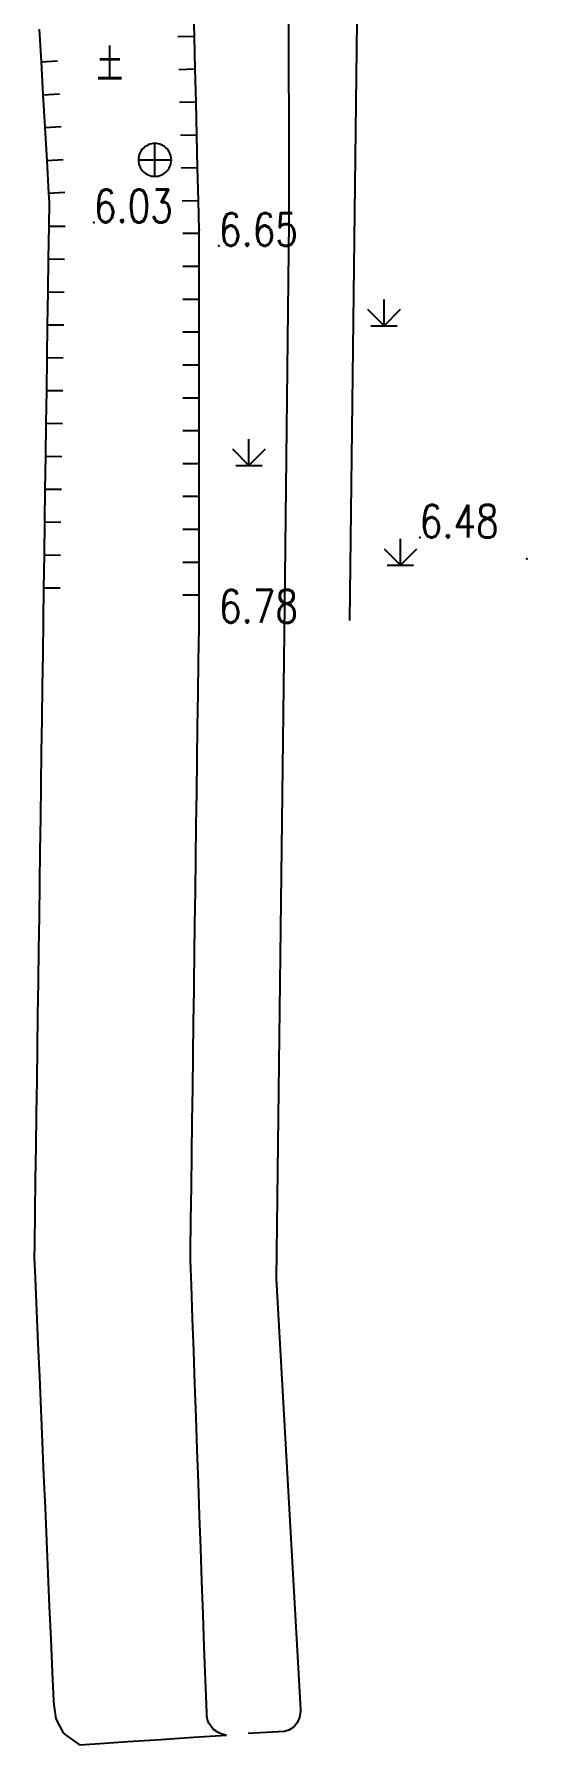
# Model space of a CAD drawing. Extents: x 500064 to 501389, y 2542464 to 2545400.
# Drawn here: x 501119.2 to 501134.2, y 2542498.4 to 2542550.4 of the extents above; entities that cross this region are included whole.
import ezdxf

# ---------------------------------------------------------------- set-up
doc = ezdxf.new("R2010")
doc.units = 0
doc.header["$LTSCALE"] = 0.5
doc.linetypes.add('CENTER', pattern=[50.8, 31.75, -6.35, 6.35, -6.35])
doc.layers.add('地形图', color=8, linetype='CONTINUOUS')
doc.styles.add('HZ', font='romans.shx', dxfattribs={"width": 0.8, "bigfont": 'hztxt.shx'})

msp = doc.modelspace()

# ---------------------------------------------------------------- linework, layer by layer
at = {"layer": '地形图'}
for points in [[(501126.91, 2542552.499), (501126.922, 2542544.691), (501126.788, 2542533.002), (501126.536, 2542512.536), (501127.274, 2542499.439), (501127.278, 2542499.39), (501127.252, 2542499.19), (501127.18, 2542499.034), (501127.096, 2542498.93), (501127.004, 2542498.855), (501126.924, 2542498.81), (501126.794, 2542498.765), (501125.684, 2542498.71)], [(501128.776, 2542532.561), (501129.009, 2542551.611), (501129.038, 2542551.806), (501129.084, 2542551.965), (501129.144, 2542552.085), (501129.335, 2542552.225), (501129.464, 2542552.267), (501129.596, 2542552.287), (501132.701, 2542552.518)], [(501125.027, 2542498.656), (501124.885, 2542498.685), (501124.773, 2542498.733), (501124.635, 2542498.832), (501124.592, 2542498.876), (501124.496, 2542499.02), (501124.456, 2542499.119), (501124.43, 2542499.252), (501124.427, 2542499.339), (501124.391, 2542500.338), (501124.355, 2542501.338), (501124.319, 2542502.337), (501124.284, 2542503.336), (501124.248, 2542504.336), (501124.212, 2542505.335), (501124.176, 2542506.334), (501124.14, 2542507.334), (501124.104, 2542508.333), (501124.068, 2542509.333), (501124.032, 2542510.332), (501123.996, 2542511.331), (501123.96, 2542512.331), (501123.932, 2542513.106), (501123.935, 2542513.33), (501123.949, 2542514.33), (501123.963, 2542515.33), (501123.976, 2542516.33), (501123.99, 2542517.33), (501124.003, 2542518.33), (501124.017, 2542519.329), (501124.03, 2542520.329), (501124.044, 2542521.329), (501124.051, 2542521.856), (501124.055, 2542522.135), (501124.057, 2542522.329), (501124.059, 2542522.426), (501124.071, 2542523.329), (501124.084, 2542524.329), (501124.098, 2542525.329), (501124.111, 2542526.329), (501124.125, 2542527.329), (501124.138, 2542528.329), (501124.152, 2542529.329), (501124.166, 2542530.328), (501124.179, 2542531.328), (501124.193, 2542532.328), (501124.202, 2542532.989), (501124.201, 2542533.328), (501124.201, 2542534.328), (501124.201, 2542535.328), (501124.201, 2542536.328), (501124.2, 2542537.328), (501124.2, 2542538.328), (501124.2, 2542539.328), (501124.2, 2542540.328), (501124.199, 2542541.328), (501124.199, 2542542.328), (501124.199, 2542543.328), (501124.199, 2542544.328), (501124.199, 2542544.448), (501124.177, 2542545.328), (501124.152, 2542546.328), (501124.127, 2542547.327), (501124.102, 2542548.327), (501124.077, 2542549.327), (501124.052, 2542550.326), (501124.027, 2542551.326)], [(501119.339, 2542550.55), (501119.395, 2542549.551), (501119.45, 2542548.553), (501119.506, 2542547.554), (501119.562, 2542546.556), (501119.617, 2542545.557), (501119.633, 2542545.285), (501119.623, 2542544.558), (501119.609, 2542543.558), (501119.595, 2542542.558), (501119.581, 2542541.558), (501119.567, 2542540.558), (501119.553, 2542539.558), (501119.539, 2542538.559), (501119.525, 2542537.559), (501119.511, 2542536.559), (501119.497, 2542535.559), (501119.483, 2542534.559), (501119.469, 2542533.559), (501119.455, 2542532.559), (501119.441, 2542531.559), (501119.427, 2542530.559), (501119.413, 2542529.559), (501119.399, 2542528.56), (501119.385, 2542527.56), (501119.371, 2542526.56), (501119.357, 2542525.56), (501119.343, 2542524.56), (501119.329, 2542523.56), (501119.315, 2542522.56), (501119.301, 2542521.56), (501119.287, 2542520.56), (501119.273, 2542519.56), (501119.259, 2542518.561), (501119.245, 2542517.561), (501119.231, 2542516.561), (501119.217, 2542515.561), (501119.203, 2542514.561), (501119.189, 2542513.561), (501119.184, 2542513.182), (501119.211, 2542512.562), (501119.254, 2542511.563), (501119.297, 2542510.564), (501119.34, 2542509.564), (501119.383, 2542508.565), (501119.426, 2542507.566), (501119.469, 2542506.567), (501119.513, 2542505.568), (501119.556, 2542504.569), (501119.599, 2542503.57), (501119.642, 2542502.571), (501119.685, 2542501.572), (501119.728, 2542500.573), (501119.766, 2542499.699), (501119.782, 2542499.575), (501119.839, 2542499.152), (501120.063, 2542498.725), (501120.137, 2542498.671), (501120.56, 2542498.364), (501121.036, 2542498.395), (501122.034, 2542498.46), (501123.032, 2542498.526), (501124.029, 2542498.591), (501125.027, 2542498.656)], [(501124.052, 2542550.326), (501123.552, 2542550.314)], [(501119.395, 2542549.551), (501119.894, 2542549.579)], [(501124.077, 2542549.327), (501123.577, 2542549.314)], [(501119.45, 2542548.553), (501119.95, 2542548.581)], [(501124.102, 2542548.327), (501123.602, 2542548.315)], [(501119.506, 2542547.554), (501120.005, 2542547.582)], [(501124.127, 2542547.327), (501123.627, 2542547.315)], [(501123.352, 2542546.57), (501123.349, 2542546.622), (501123.341, 2542546.674), (501123.328, 2542546.725), (501123.309, 2542546.773), (501123.285, 2542546.82), (501123.256, 2542546.864), (501123.224, 2542546.905), (501123.187, 2542546.942), (501123.146, 2542546.974), (501123.102, 2542547.003), (501123.055, 2542547.027), (501123.007, 2542547.045), (501122.956, 2542547.059), (501122.904, 2542547.067), (501122.852, 2542547.07), (501122.8, 2542547.067), (501122.748, 2542547.059), (501122.697, 2542547.045), (501122.649, 2542547.027), (501122.602, 2542547.003), (501122.558, 2542546.974), (501122.517, 2542546.942), (501122.48, 2542546.905), (501122.447, 2542546.864), (501122.419, 2542546.82), (501122.395, 2542546.773), (501122.376, 2542546.725), (501122.363, 2542546.674), (501122.355, 2542546.622), (501122.352, 2542546.57), (501122.355, 2542546.518), (501122.363, 2542546.466), (501122.376, 2542546.415), (501122.395, 2542546.367), (501122.419, 2542546.32), (501122.447, 2542546.276), (501122.48, 2542546.235), (501122.517, 2542546.198), (501122.558, 2542546.165), (501122.602, 2542546.137), (501122.649, 2542546.113), (501122.697, 2542546.094), (501122.748, 2542546.081), (501122.8, 2542546.073), (501122.852, 2542546.07), (501122.904, 2542546.073), (501122.956, 2542546.081), (501123.007, 2542546.094), (501123.055, 2542546.113), (501123.102, 2542546.137), (501123.146, 2542546.165), (501123.187, 2542546.198), (501123.224, 2542546.235), (501123.256, 2542546.276), (501123.285, 2542546.32), (501123.309, 2542546.367), (501123.328, 2542546.415), (501123.341, 2542546.466), (501123.349, 2542546.518), (501123.352, 2542546.57)], [(501122.852, 2542546.07), (501122.852, 2542546.57), (501122.852, 2542547.07)], [(501119.562, 2542546.556), (501120.061, 2542546.584)], [(501122.352, 2542546.57), (501122.852, 2542546.57), (501123.352, 2542546.57)], [(501124.152, 2542546.328), (501123.652, 2542546.315)], [(501119.617, 2542545.557), (501120.117, 2542545.585)], [(501124.177, 2542545.328), (501123.677, 2542545.316)], [(501119.623, 2542544.558), (501120.122, 2542544.551)], [(501124.199, 2542544.328), (501123.699, 2542544.328)], [(501119.609, 2542543.558), (501120.108, 2542543.551)], [(501124.199, 2542543.328), (501123.699, 2542543.328)], [(501119.595, 2542542.558), (501120.095, 2542542.551)], [(501124.199, 2542542.328), (501123.699, 2542542.328)], [(501129.317, 2542542.026), (501129.817, 2542541.526)], [(501129.817, 2542541.526), (501129.817, 2542542.326)], [(501129.817, 2542541.526), (501130.317, 2542542.026)], [(501119.581, 2542541.558), (501120.081, 2542541.551)], [(501129.417, 2542541.526), (501129.817, 2542541.526), (501130.217, 2542541.526)], [(501124.199, 2542541.328), (501123.699, 2542541.328)], [(501119.567, 2542540.558), (501120.067, 2542540.551)], [(501124.2, 2542540.328), (501123.7, 2542540.328)], [(501119.553, 2542539.558), (501120.053, 2542539.552)], [(501124.2, 2542539.328), (501123.7, 2542539.328)], [(501119.539, 2542538.559), (501120.039, 2542538.552)], [(501124.2, 2542538.328), (501123.7, 2542538.328)], [(501125.212, 2542537.779), (501125.712, 2542537.279)], [(501125.712, 2542537.279), (501125.712, 2542538.079)], [(501125.712, 2542537.279), (501126.212, 2542537.779)], [(501119.525, 2542537.559), (501120.025, 2542537.552)], [(501124.2, 2542537.328), (501123.7, 2542537.328)], [(501125.312, 2542537.279), (501125.712, 2542537.279), (501126.112, 2542537.279)], [(501119.511, 2542536.559), (501120.011, 2542536.552)], [(501124.201, 2542536.328), (501123.701, 2542536.328)], [(501119.497, 2542535.559), (501119.997, 2542535.552)], [(501124.201, 2542535.328), (501123.701, 2542535.328)], [(501129.818, 2542534.742), (501130.318, 2542534.242)], [(501130.318, 2542534.242), (501130.318, 2542535.042)], [(501130.318, 2542534.242), (501130.818, 2542534.742)], [(501119.483, 2542534.559), (501119.983, 2542534.552)], [(501124.201, 2542534.328), (501123.701, 2542534.328)], [(501129.918, 2542534.242), (501130.318, 2542534.242), (501130.718, 2542534.242)], [(501119.469, 2542533.559), (501119.969, 2542533.552)], [(501124.201, 2542533.328), (501123.701, 2542533.328)]]:
    msp.add_lwpolyline(points, dxfattribs=at)
at = {"layer": '地形图', "ltscale": 10}
for p in [(501122.852, 2542546.57), (501124.199, 2542544.448), (501134.157, 2542534.436)]:
    msp.add_point(p, dxfattribs=at)
at = {"layer": '地形图', "linetype": 'CENTER'}
for p in [(501120.996, 2542544.67, 6.03), (501124.799, 2542543.953, 6.65), (501130.904, 2542535.081, 6.48)]:
    msp.add_point(p, dxfattribs=at)

# ---------------------------------------------------------------- texts
at = {"layer": '地形图', "ltscale": 10, "style": 'HZ', "width": 0.8}
for s, p in [('土', (501121.079, 2542548.957)), ('6.03', (501120.996, 2542544.67)), ('6.65', (501124.799, 2542543.953)), ('6.48', (501130.904, 2542535.081)), ('6.78', (501124.801, 2542532.493))]:
    msp.add_text(s, height=1, dxfattribs=at).set_placement(p)

doc.saveas('drawing.dxf')
